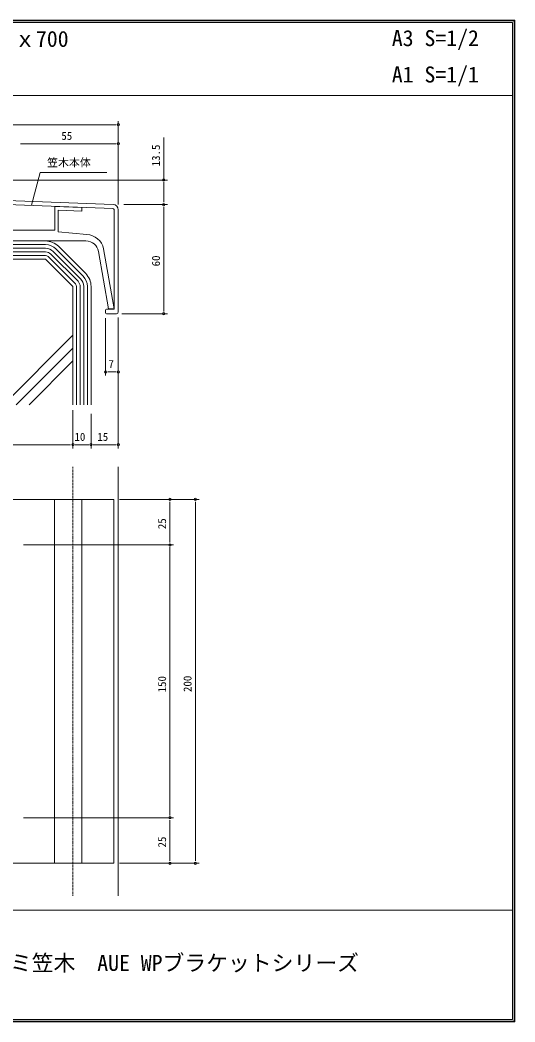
# Model space of a CAD drawing. Units: millimetres, scale not verified. Extents: x -400 to 3744, y -276 to 280.
# Drawn here: x 2630 to 2902, y -272 to 279 of the extents above; entities that cross this region are included whole.
import ezdxf
from ezdxf.enums import TextEntityAlignment as Align

# ---------------------------------------------------------------- set-up
doc = ezdxf.new("R2010")
doc.units = ezdxf.units.MM
doc.header["$LTSCALE"] = 2
doc.linetypes.add('USER2', pattern=[0.25, 0.125, -0.125])
doc.layers.add('0-0_0', color=7, linetype='Continuous', lineweight=9)
doc.styles.add('ＭＳ ゴシック', font='')
doc.styles.get('ＭＳ ゴシック').set_extended_font_data('MS Gothic')

msp = doc.modelspace()

# ---------------------------------------------------------------- linework, layer by layer
at = {"layer": '0-0_0'}
for p, q in [((2101.46, 278.524), (2902.26, 278.524)), ((2101.46, 278.524), (2902.26, 278.524)), ((2902.26, 278.524), (2902.26, -272.276)), ((2902.26, 278.524), (2902.26, -272.276)), ((2336.608, 220.956), (2681.608, 220.956)), ((2682.858, 220.956), (2681.608, 220.956)), ((2684.108, 180.061), (2684.108, 222.956)), ((2630.358, 210.532), (2631.608, 210.532)), ((2682.858, 210.532), (2681.608, 210.532)), ((2709.108, 214.026), (2709.108, 190.561)), ((2641.089, 194.64), (2636.278, 176.686)), ((2641.089, 194.64), (2677.87, 194.64)), ((2337.108, 190.561), (2711.108, 190.561)), ((2709.108, 189.311), (2709.108, 188.061)), ((2709.108, 188.061), (2709.108, 179.561)), ((2687.108, 177.061), (2711.108, 177.061)), ((2687.108, 177.061), (2711.108, 177.061)), ((2709.108, 178.311), (2709.108, 179.561)), ((2709.108, 175.811), (2709.108, 174.561)), ((2709.108, 174.561), (2709.108, 119.561)), ((2686.108, 117.061), (2711.108, 117.061)), ((2709.108, 118.311), (2709.108, 119.561)), ((2677.108, 114.561), (2677.108, 83.061)), ((2684.108, 115.061), (2684.108, 43.061)), ((2684.108, 115.061), (2684.108, 83.061)), ((2678.358, 85.061), (2679.608, 85.061)), ((2679.608, 85.061), (2681.608, 85.061)), ((2682.858, 85.061), (2681.608, 85.061)), ((2659.108, 62.061), (2659.108, 43.061)), ((2669.108, 62.061), (2669.108, 43.061)), ((2669.108, 62.061), (2669.108, 43.061)), ((2657.858, 45.061), (2656.608, 45.061)), ((2660.358, 45.061), (2661.608, 45.061)), ((2661.608, 45.061), (2666.608, 45.061)), ((2667.858, 45.061), (2666.608, 45.061)), ((2670.358, 45.061), (2671.608, 45.061)), ((2671.608, 45.061), (2681.608, 45.061)), ((2682.858, 45.061), (2681.608, 45.061)), ((2684.719, 14.987), (2714.482, 14.987)), ((2712.482, 13.737), (2712.482, 12.487)), ((2712.482, -7.513), (2712.482, 12.487)), ((2726.485, 13.737), (2726.485, 12.487)), ((2632.019, -10.013), (2714.482, -10.013)), ((2632.019, -10.013), (2714.482, -10.013)), ((2712.482, -8.763), (2712.482, -7.513)), ((2712.482, -11.263), (2712.482, -12.513)), ((2712.482, -12.513), (2712.482, -157.513)), ((2712.482, -158.763), (2712.482, -157.513)), ((2632.019, -160.013), (2714.482, -160.013)), ((2632.019, -160.013), (2714.482, -160.013)), ((2712.482, -161.263), (2712.482, -162.513)), ((2712.482, -162.513), (2712.482, -182.513)), ((2684.719, -185.013), (2714.482, -185.013)), ((2712.482, -183.763), (2712.482, -182.513)), ((2726.485, -183.763), (2726.485, -182.513)), ((2101.46, -272.276), (2902.26, -272.276)), ((2101.46, -272.276), (2902.26, -272.276))]:
    msp.add_line(p, q, dxfattribs=at)
at = {"layer": '0-0_0', "color": 3, "lineweight": 18}
for p, q in [((2101.86, 278.124), (2901.86, 278.124)), ((2102.86, 277.124), (2900.86, 277.124)), ((2900.86, 277.124), (2900.86, -270.876)), ((2901.86, 278.124), (2901.86, -271.876)), ((2102.86, 237.124), (2900.86, 237.124)), ((2631.608, 210.532), (2681.608, 210.532)), ((2684.108, 177.146), (2684.108, 212.532)), ((2336.408, 188.142), (2681.108, 174.846)), ((2336.497, 190.44), (2681.224, 177.143)), ((2681.808, 119.561), (2681.808, 174.119)), ((2684.108, 118.061), (2684.108, 174.146)), ((2677.108, 117.561), (2677.108, 119.061)), ((2677.608, 119.561), (2681.808, 119.561)), ((2677.608, 117.061), (2683.108, 117.061)), ((2659.108, 64.061), (2659.108, 43.061)), ((2356.608, 45.061), (2656.608, 45.061)), ((2684.019, -202.907), (2684.019, 32.88)), ((2684.719, 14.987), (2728.485, 14.987)), ((2726.485, 12.487), (2726.485, -182.513)), ((2684.719, -185.013), (2728.485, -185.013)), ((2102.86, -210.876), (2900.86, -210.876)), ((2101.86, -271.876), (2901.86, -271.876)), ((2102.86, -270.876), (2900.86, -270.876))]:
    msp.add_line(p, q, dxfattribs=at)
at = {"layer": '0-0_0', "color": 6, "lineweight": 18}
for p, q in [((2649.108, 176.08), (2649.108, 163.061)), ((2649.108, 176.08), (2664.108, 175.502)), ((2651.108, 174.002), (2651.108, 162.032)), ((2651.108, 174.002), (2664.108, 173.5)), ((2664.108, 175.502), (2664.108, 173.5)), ((2510.108, 163.061), (2649.108, 163.061)), ((2651.108, 162.032), (2666.748, 160.545)), ((2351.905, 157.061), (2666.311, 157.061)), ((2673.205, 151.277), (2678.762, 119.761)), ((2675.982, 152.8), (2681.808, 119.761)), ((2678.762, 119.761), (2681.808, 119.761))]:
    msp.add_line(p, q, dxfattribs=at)
at = {"layer": '0-0_0', "color": 5, "lineweight": 18}
for p, q in [((2644.108, 157.061), (2364.108, 157.061)), ((2644.108, 155.061), (2364.108, 155.061)), ((2644.108, 153.061), (2364.108, 153.061)), ((2644.108, 151.061), (2364.108, 151.061)), ((2644.108, 149.061), (2364.108, 149.061)), ((2646.937, 149.89), (2661.937, 134.89)), ((2648.351, 151.304), (2663.351, 136.304)), ((2649.765, 152.718), (2664.765, 137.718)), ((2651.179, 154.132), (2666.179, 139.132)), ((2645.522, 148.475), (2660.522, 133.475)), ((2661.108, 132.061), (2661.108, 67.061)), ((2663.108, 132.061), (2663.108, 67.061)), ((2665.108, 132.061), (2665.108, 67.061)), ((2667.108, 132.061), (2667.108, 67.061)), ((2669.108, 132.061), (2669.108, 67.061))]:
    msp.add_line(p, q, dxfattribs=at)
at = {"layer": '0-0_0', "color": 4, "lineweight": 18}
for p, q in [((2644.108, 147.061), (2559.108, 147.061)), ((2644.108, 147.061), (2659.108, 132.061)), ((2659.108, 132.061), (2659.108, 67.061)), ((2620.885, 67.061), (2659.108, 105.285)), ((2627.956, 67.061), (2659.108, 98.213)), ((2635.027, 67.061), (2659.108, 91.142)), ((2681.719, 14.987), (2336.319, 14.987)), ((2649.019, -185.013), (2649.019, 14.987)), ((2664.019, -185.013), (2664.019, 14.987)), ((2681.719, -185.013), (2681.719, 14.987)), ((2681.719, -185.013), (2336.319, -185.013))]:
    msp.add_line(p, q, dxfattribs=at)
at = {"layer": '0-0_0', "color": 4, "linetype": 'USER2', "lineweight": 18}
msp.add_line((2659.019, -202.907), (2659.019, 32.88), dxfattribs=at)
at = {"layer": '0-0_0'}
for centre, start, end in [((2684.108, 220.956), 0, 180), ((2684.108, 220.956), 180, 0), ((2684.108, 210.532), 0, 180), ((2684.108, 210.532), 180, 0), ((2709.108, 190.561), 90, 270), ((2709.108, 190.561), 270, 90), ((2709.108, 177.061), 90, 270), ((2709.108, 177.061), 90, 270), ((2709.108, 177.061), 270, 90), ((2709.108, 177.061), 270, 90), ((2709.108, 117.061), 90, 270), ((2709.108, 117.061), 270, 90), ((2677.108, 85.061), 0, 180), ((2677.108, 85.061), 180, 0), ((2684.108, 85.061), 0, 180), ((2684.108, 85.061), 180, 0), ((2659.108, 45.061), 0, 180), ((2659.108, 45.061), 0, 180), ((2659.108, 45.061), 180, 0), ((2659.108, 45.061), 180, 0), ((2669.108, 45.061), 0, 180), ((2669.108, 45.061), 0, 180), ((2669.108, 45.061), 180, 0), ((2669.108, 45.061), 180, 0), ((2684.108, 45.061), 0, 180), ((2684.108, 45.061), 180, 0), ((2712.482, 14.987), 90, 270), ((2712.482, 14.987), 270, 90), ((2726.485, 14.987), 90, 270), ((2726.485, 14.987), 270, 90), ((2712.482, -10.013), 90, 270), ((2712.482, -10.013), 90, 270), ((2712.482, -10.013), 270, 90), ((2712.482, -10.013), 270, 90), ((2712.482, -160.013), 90, 270), ((2712.482, -160.013), 90, 270), ((2712.482, -160.013), 270, 90), ((2712.482, -160.013), 270, 90), ((2712.482, -185.013), 90, 270), ((2712.482, -185.013), 270, 90), ((2726.485, -185.013), 90, 270), ((2726.485, -185.013), 270, 90)]:
    msp.add_arc(centre, 0.625, start, end, dxfattribs=at)
at = {"layer": '0-0_0', "color": 3, "lineweight": 18}
for centre, radius, start, end in [((2681.108, 174.146), 3, 0, 87.79111), ((2681.108, 174.146), 0.7, 357.79111, 90), ((2677.608, 119.061), 0.5, 90, 180), ((2677.608, 117.561), 0.5, 180, 270), ((2683.108, 118.061), 1, 270, 0)]:
    msp.add_arc(centre, radius, start, end, dxfattribs=at)
at = {"layer": '0-0_0', "color": 6, "lineweight": 18}
for centre, radius, start, end in [((2666.617, 151.012), 9.534, 10.81333, 89.21457), ((2666.311, 150.061), 7, 10, 90)]:
    msp.add_arc(centre, radius, start, end, dxfattribs=at)
at = {"layer": '0-0_0', "color": 5, "lineweight": 18}
for centre, radius, start, end in [((2644.108, 147.061), 10, 45, 90), ((2644.108, 147.061), 8, 45, 90), ((2644.108, 147.061), 6, 45, 90), ((2644.108, 147.061), 4, 45, 90), ((2644.108, 147.061), 2, 45, 90), ((2659.108, 132.061), 8, 0, 45), ((2659.108, 132.061), 10, 0, 45), ((2659.108, 132.061), 2, 0, 45), ((2659.108, 132.061), 4, 0, 45), ((2659.108, 132.061), 6, 0, 45)]:
    msp.add_arc(centre, radius, start, end, dxfattribs=at)

# ---------------------------------------------------------------- texts
at = {"layer": '0-0_0', "style": 'ＭＳ ゴシック'}
for s, height, p in [('コーナー 700ｘ700', 8.798, (2554.86, 261.124)), ('A3 S=1/2', 8.798, (2834.532, 261.55)), ('A1 S=1/1', 8.798, (2834.532, 241.55)), ('55', 4.399, (2652.771, 211.332)), ('笠木本体', 4.399, (2644.953, 196.64)), ('7', 4.399, (2678.674, 85.861)), ('10', 4.399, (2659.981, 45.861)), ('15', 4.399, (2672.557, 45.861)), ('アルミ笠木\u3000AUE WPブラケットシリーズ', 8.798, (2600.515, -246.846))]:
    msp.add_text(s, height=height, dxfattribs=at).set_placement(p, align=Align.BOTTOM_LEFT)
for s, p in [('13.5', (2708.308, 198.089)), ('60', (2708.308, 143.102)), ('25', (2711.682, -1.366)), ('150', (2711.682, -91.09)), ('200', (2725.685, -90.892)), ('25', (2711.682, -176.366))]:
    msp.add_text(s, height=4.399, rotation=90, dxfattribs=at).set_placement(p, align=Align.BOTTOM_LEFT)

doc.saveas('drawing.dxf')
